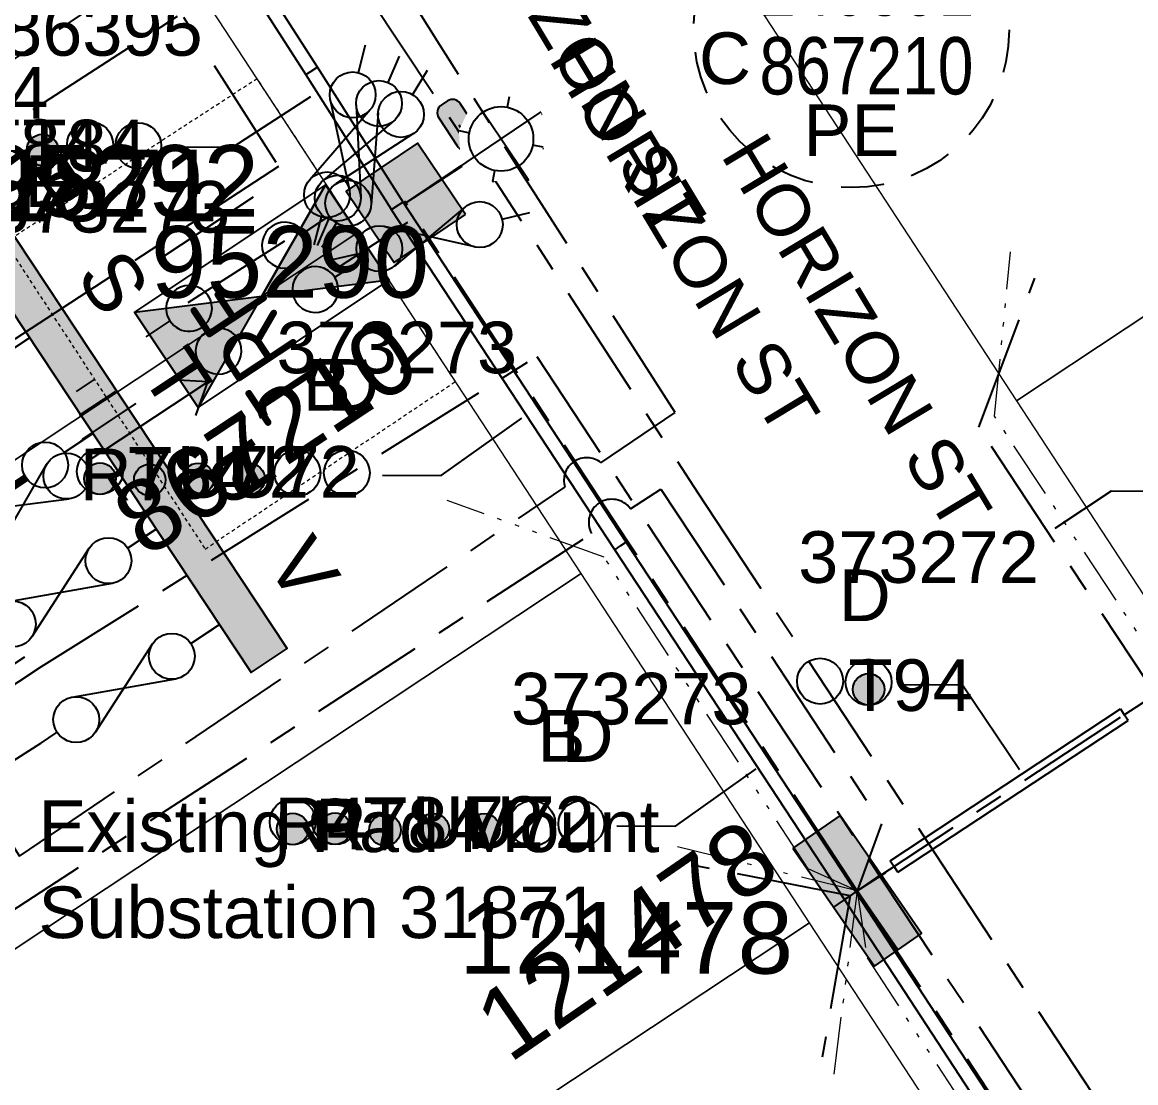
# Model space of a CAD drawing. Header units: metres. Extents: x 302829 to 303440, y 6270651 to 6271380.
# Drawn here: x 303088.52 to 303127.35, y 6270884.64 to 6270921.62 of the extents above; entities that cross this region are included whole.
import ezdxf
from ezdxf.enums import TextEntityAlignment as Align

# ---------------------------------------------------------------- set-up
doc = ezdxf.new("R2010")
doc.units = ezdxf.units.M
for name, pattern in [('Cable Exist UG', [7, 4, -1, 1, -1]), ('Dash', [5, 3, -2]), ('DASHED', [19.05, 12.7, -6.35]), ('HIDDEN2', [0.1875, 0.125, -0.0625]), ('PHANTOM2', [4.45, 2, -0.5, 0.15, -0.5, 0.15, -0.5, 0.15, -0.5])]:
    doc.linetypes.add(name, pattern=pattern)
doc.layers.get('0').update_dxf_attribs({"color": 6})
for name, color, linetype, lineweight in [('_User Miscellaneous4', 191, 'Continuous', 13), ('_User Miscellaneous5', 151, 'Continuous', 13), ('_User_HV_Exist', 1, 'Continuous', 25), ('_User_LV_Exist', 5, 'Continuous', 25), ('_User_SL_Exist', 4, 'Continuous', 25), ('Cadastre Land Parcels_SP_EXT', 96, 'Continuous', 15), ('Cadastre Other Property_SP_EXT', 96, 'DASHED', 15), ('Cadastre Roads_SP_EXT', 54, 'Continuous', 15), ('Mains_HV_EXT', 13, 'Continuous', 25), ('Mains_LV_SL_EXT', 135, 'Continuous', 25)]:
    doc.layers.add(name, color=color, linetype=linetype, lineweight=lineweight)
for name, color, linetype in [('Duct_SP_EXT', 40, 'Continuous'), ('Equip_HV_EXT', 7, 'Continuous'), ('Equip_LV_EXT', 7, 'Continuous'), ('Equip_SP_SL_EXT', 7, 'Continuous'), ('Notes_HV_MISC', 11, 'Continuous'), ('Notes_SL_MISC', 4, 'Continuous'), ('Sub_SP_EXT', 7, 'Continuous'), ('SupportsUG_SP_LV_EXT', 7, 'Continuous'), ('SupportsUG_SP_LV_SL_EXT', 7, 'Continuous'), ('Trench_SP_EXT', 7, 'Continuous')]:
    doc.layers.add(name, color=color, linetype=linetype)
doc.styles.add('ARIAL', font='arial.ttf', dxfattribs={"height": 2})
doc.styles.add('COLUMN_LABEL', font='arial.ttf', dxfattribs={"height": 2})
doc.styles.add('iecARIAL', font='arial.ttf', dxfattribs={"height": 2})
doc.styles.add('iecISOCP', font='isocp.shx')
doc.styles.add('ieISOCP', font='arial.ttf', dxfattribs={"height": 1.5})
doc.styles.add('IESYMBOL1', font='isocp.shx')
doc.styles.add('POLE_LABEL', font='arial.ttf', dxfattribs={"height": 2})
doc.styles.add('SL_LABEL', font='arial.ttf', dxfattribs={"height": 2})
doc.styles.get("Standard").update_dxf_attribs({"font": 'arial.ttf'})
doc.styles.add('SWG_LABEL', font='arial.ttf')
doc.styles.add('SWITCH_LABEL', font='arial.ttf', dxfattribs={"height": 2})
doc.linetypes.add('IE Trench HV', pattern='A,4,-0.4,["/",Standard,S=2,R=0,X=0.25,Y=-1],-1.6', length=6)

# ---------------------------------------------------------------- blocks, each defined once
blk = doc.blocks.new('*U238')
at = {"ltscale": 10}
h = blk.add_hatch(color=256, dxfattribs=at)
h.dxf.hatch_style = 1
h.paths.add_polyline_path([(4.438, 0.554), (0, 0), (2.219, 3.883)])
h.paths.add_polyline_path([(-2.219, -3.883), (-4.438, -0.554), (0, 0)])
blk.add_line((2.219, 3.883), (-2.219, -3.883))
blk.add_lwpolyline([(-2.219, -3.883), (4.438, 0.554), (2.219, 3.883), (-4.438, -0.554)], close=True)
at = {"ltscale": 10, "flags": 128}
for points in [[(4.438, 0.554), (0, 0), (2.219, 3.883)], [(-2.219, -3.883), (-4.438, -0.554), (0, 0)]]:
    blk.add_lwpolyline(points, close=True, dxfattribs=at)
at = {"flags": 8}
blk.add_attdef('ASSET_NUM', text='', height=2.5, dxfattribs=at).set_placement((0, 5), align=Align.MIDDLE_CENTER)
for tag, flags, p in [('STREET_CODE', 9, (1.5, 0)), ('OPERATING_VOLTAGE', 9, (1.5, -0.4)), ('NO_PHASES', 9, (1.5, -0.2)), ('ORIENTATION', 9, (1.5, -0.6)), ('OWNED_BY', 9, (1.5, -0.8)), ('OPERATED_BY', 9, (1.5, -1)), ('MAINTAINED_BY', 9, (1.5, -1.2)), ('SECONDARY_VOLTAGE', 9, (1.5, -1.6)), ('CONSTRUCTED_VOLTAGE', 9, (1.5, -1.4)), ('STATE', 9, (1.5, -1.8)), ('PARENT', 9, (1.5, -2)), ('SUBSTATION_TYPE', 9, (1.5, -2.2)), ('USAGE', 9, (1.5, -2.4)), ('SUBURB', 9, (1.5, -2.8)), ('LEGEND', 9, (1.5, -2.6)), ('STREETNAME', 9, (1.5, -3)), ('LOCATION', 9, (1.5, -3.2)), ('NOTES', 9, (1.5, -3.4)), ('Z', 1, (1.5, -3.6))]:
    blk.add_attdef(tag, text='', height=0.2, dxfattribs=dict(flags=flags)).set_placement(p, align=Align.MIDDLE_LEFT)
blk = doc.blocks.new('COLUMN_EXT')
blk.add_hatch(color=256).paths.add_polyline_path([(1.5, -1.5), (1.5, 1.5), (-1.5, 1.5), (-1.5, -1.5)])
blk.add_lwpolyline([(1.5, 1.5), (-1.5, 1.5), (-1.5, -1.5), (1.5, -1.5)], close=True)
at = {"flags": 1}
blk.add_attdef('Z', (-1.813, 2.351), '', height=0.2, rotation=180, dxfattribs=at)
at = {"flags": 9}
for tag, p in [('NOTES', (-1.813, 2)), ('STREETNAME', (-1.813, 1.6)), ('SUBURB', (-1.813, 1.8)), ('LOCATION', (-1.813, 1.4)), ('LEGEND', (-1.813, 1.2)), ('USAGE', (-1.813, 1)), ('STATE', (-1.813, 0.8)), ('COLUMN_TYPE', (-1.813, 0.4)), ('OWNED_BY', (-1.813, 0.6))]:
    blk.add_attdef(tag, text='', height=0.2, rotation=180, dxfattribs=at).set_placement(p, align=Align.MIDDLE_LEFT)
for tag, style, p in [('STRUCTURE_PLANT_NUMBER', 'POLE_LABEL', (-1.813, -0.031)), ('STREET_CODE', 'COLUMN_LABEL', (-1.813, 0.2))]:
    blk.add_attdef(tag, text='', height=0.2, rotation=180, dxfattribs=dict(at, style=style)).set_placement(p, align=Align.MIDDLE_LEFT)
at = {"style": 'COLUMN_LABEL', "width": 0.9, "flags": 8}
blk.add_attdef('ASSET_NUM', text='', height=2, rotation=270, dxfattribs=at).set_placement((2, -4), align=Align.MIDDLE_LEFT)
blk = doc.blocks.new('PILLAR_EXT')
blk.add_hatch(color=256).paths.add_polyline_path([(-2.5, 1), (-2.5, -1), (2.5, -1), (2.5, 1)])
for p, q in [((0, 1), (0, -1)), ((-2.5, 0), (2.5, 0))]:
    blk.add_line(p, q)
at = {"ltscale": 10}
blk.add_line((2.5, 0), (-2.5, 0), dxfattribs=at)
blk.add_lwpolyline([(-2.5, -1), (-1.25, -1), (1.25, -1), (2.5, -1), (2.5, 1), (-2.5, 1)], close=True)
at = {"width": 0.9, "flags": 8}
blk.add_attdef('ASSET_NUM', text='', height=2, rotation=90, dxfattribs=at).set_placement((-2, 4), align=Align.MIDDLE_LEFT)
for tag, p, flags in [('OWNED_BY', (0, -0.2), 9), ('STATE', (0, -0.4), 9), ('SUPPORT_TYPE', (0, -0.6), 9), ('USAGE', (0, -0.8), 9), ('LEGEND', (0, -1), 9), ('LOCATION', (0, -1.2), 9), ('NOTES', (0, -1.4), 9), ('PARENT', (0, -1.6), 9), ('STREETNAME', (0, -1.8), 9), ('SUBURB', (0, -2), 1)]:
    blk.add_attdef(tag, p, '', height=0.2, dxfattribs=dict(flags=flags))
blk = doc.blocks.new('DUCT_EXT')
blk.add_circle((0, 0.8), 0.8)
at = {"flags": 1}
blk.add_attdef('Z', (0, 0), '', height=0.2, dxfattribs=at)
at = {"flags": 9}
for tag, p in [('DUCT_CODE', (0, 0)), ('XSECT_TYPE', (0, -0.2)), ('FB_REFERENCE', (0, -0.4)), ('STATE', (0, -0.6)), ('NOTES', (0, -0.8))]:
    blk.add_attdef(tag, text='', height=0.2, dxfattribs=at).set_placement(p, align=Align.MIDDLE_LEFT)
blk = doc.blocks.new('*U342')
at = {"width": 0.9}
blk.add_attdef('LNUMBER', text='', height=1, rotation=33.2053, dxfattribs=at).set_placement((6.405, 2.997), align=Align.MIDDLE_LEFT)
at = {"flags": 9}
for tag, p in [('LRATECODE', (-7.4, 0)), ('LOUTREACHVOCAB', (-7.2, 0)), ('LOUTREACH', (-7, 0)), ('LANTNUMBER', (-6.6, 0)), ('LNEW', (-6.4, 0)), ('LMASTVOCAB', (-6.2, 0)), ('LMAST', (-6, 0)), ('LLAMPVOCAB', (-5.8, 0)), ('LLAMP', (-5.6, 0)), ('LEXIST', (-5.4, 0)), ('LCHARGE3PERCENT', (-5.2, 0)), ('LCHARGE3', (-5, 0)), ('LCHARGE2PERCENT', (-4.8, 0)), ('LCHARGE2', (-4.6, 0)), ('LCHARGE1PERCENT', (-4.4, 0)), ('LCHARGE1', (-4.2, 0)), ('LCATEGORY', (-4, 0)), ('LBRACKETVOCAB', (-3.8, 0)), ('LBRACKET', (-3.6, 0)), ('LKINGHEIGHT', (-3.4, 0)), ('CREPLACE', (-3.2, 0)), ('CREMOVE', (-3, 0)), ('CNUMBER', (-2.8, 0)), ('CNEW', (-2.6, 0)), ('CEXIST', (-2.4, 0)), ('USAGE', (-2.2, 0)), ('STATE', (-2, 0)), ('OWNED_BY', (-1.8, 0)), ('ORIENTATION', (-1.6, 0)), ('OPERATING_VOLTAGE', (-1.4, 0)), ('NO_PHASES', (-1.2, 0)), ('LANTERN_TYPE', (-1, 0)), ('LANTERN_PURPOSE', (-0.8, 0)), ('CONTROL_TYPE', (-0.6, 0)), ('CONSTRUCTED_VOLTAGE', (-0.4, 0))]:
    blk.add_attdef(tag, text='', height=0.001, rotation=270, dxfattribs=at).set_placement(p, align=Align.MIDDLE_LEFT)
at = {"style": 'SL_LABEL', "flags": 9}
blk.add_attdef('STREET_CODE', text='', height=0.001, rotation=270, dxfattribs=at).set_placement((0.001, 0), align=Align.MIDDLE_LEFT)
at = {"flags": 1}
blk.add_attdef('Z', (0, 0), '', height=0.001, rotation=270, dxfattribs=at)
at = {"flags": 9}
for tag, p in [('LREMOVE', (0, -7.6)), ('LREPLACE', (0, -7.8)), ('LTYPE', (0, -8)), ('LTYPEVOCAB', (0, -8.2)), ('LEGEND', (0, -8.4)), ('SUBURB', (0, -8.6)), ('STREETNAME', (0, -8.8)), ('LOCATION', (0, -9)), ('NOTES', (0, -9.2)), ('MAINTAINED_BY', (0, -9.863))]:
    blk.add_attdef(tag, text='', height=0.001, dxfattribs=at).set_placement(p, align=Align.MIDDLE_LEFT)
blk.add_attdef('OPERATED_BY', (0, -9.607), '', height=0.001, dxfattribs=at)
blk.add_wipeout([(4.759, 3.115), (4.815, 1.884), (4.271, 0.779), (3.04, 0.722), (1.935, 1.266), (1.879, 2.497), (2.423, 3.603), (3.653, 3.659)])
for p, q in [((2.423, 3.603), (3.347, 2.191)), ((3.653, 3.659), (3.577, 3.292)), ((3.347, 2.191), (4.759, 3.115)), ((1.879, 2.497), (2.246, 2.421)), ((0, 0), (3.347, 2.191)), ((3.347, 2.191), (4.271, 0.779)), ((4.815, 1.884), (4.448, 1.961)), ((3.04, 0.722), (3.117, 1.089))]:
    blk.add_line(p, q)
blk.add_circle((3.347, 2.191), 1.125)
blk = doc.blocks.new('HV_STJ_EXT')
h = blk.add_hatch(color=256)
edge = h.paths.add_edge_path()
edge.add_ellipse((-0.586, 0.131), major_axis=(0.226, 0.226), ratio=1, start_angle=45, end_angle=135)
edge.add_line((-0.906, 0.131), (-0.906, -0.131))
edge.add_ellipse((-0.586, -0.131), major_axis=(0.226, 0.226), ratio=1, start_angle=135, end_angle=225)
edge.add_line((-0.586, -0.451), (0.586, -0.451))
edge.add_ellipse((0.586, -0.131), major_axis=(-0.226, 0.226), ratio=1, start_angle=135, end_angle=225)
edge.add_line((0.906, -0.131), (0.906, 0.131))
edge.add_ellipse((0.586, 0.131), major_axis=(-0.226, 0.226), ratio=1, start_angle=225, end_angle=315)
edge.add_line((0.586, 0.451), (-0.586, 0.451))
blk.add_lwpolyline([(-0.906, 0.131), (-0.906, -0.131, 0.414214), (-0.586, -0.451), (0.586, -0.451, 0.414214), (0.906, -0.131), (0.906, 0.131, 0.414214), (0.586, 0.451), (-0.586, 0.451, 0.414214)], format="xyb", close=True)
for tag, flags, p in [('ORIENTATION', 9, (1.5, 0)), ('USAGE', 9, (1.5, -0.2)), ('LEGEND', 9, (1.5, -0.4)), ('Z', 1, (1.5, -0.8)), ('NOTES', 9, (1.5, -0.6))]:
    blk.add_attdef(tag, text='', height=0.2, dxfattribs=dict(flags=flags)).set_placement(p, align=Align.MIDDLE_LEFT)
blk = doc.blocks.new('LV_UG_DFUSE_CLOSED_EXT')
for points in [[(5.04, 0.726), (2.156, -0.717)], [(5.049, -0.707), (2.156, 0.717)], [(1, 0), (0, 0)], [(6.2, 0.013), (7.2, 0.013)]]:
    blk.add_lwpolyline(points)
for centre in [(1.8, 0), (5.4, 0.011)]:
    blk.add_circle(centre, 0.8)
at = {"flags": 9}
for tag, p in [('ACTUAL_STATUS', (0, 0)), ('CONSTRUCTED_VOLTAGE', (0, -0.2)), ('NO_PHASES', (0, -0.4)), ('OPERATING_VOLTAGE', (0, -0.6)), ('ORIENTATION', (0, -0.8)), ('STATE', (0, -1)), ('SWITCH_TYPE', (0, -1.2)), ('USAGE', (0, -1.4)), ('NOTES', (0, -1.6))]:
    blk.add_attdef(tag, text='', height=0.2, dxfattribs=at).set_placement(p, align=Align.MIDDLE_LEFT)
at = {"flags": 1}
blk.add_attdef('Z', (0, 0), '', height=0.2, dxfattribs=at)
blk = doc.blocks.new('SWG_HOLEC_SU_EXT')
blk.add_line((1.8, -2), (5.8, -2))
for points in [[(1.8, -0.8, 1), (1.8, 0.8, 1)], [(5.8, -0.8, 1), (5.8, 0.8, 1)]]:
    blk.add_lwpolyline(points, format="xyb", close=True)
for points in [[(1, 0), (0, 0)], [(6.6, 0), (7.6, 0)]]:
    blk.add_lwpolyline(points)
at = {"style": 'SWITCH_LABEL', "flags": 8}
blk.add_attdef('ASSET_NUM', text='', height=2.5, rotation=179.9544, dxfattribs=at).set_placement((-2.4, 0), align=Align.MIDDLE_LEFT)
at = {"flags": 1}
blk.add_attdef('Z', (0, 0), '', height=0.2, dxfattribs=at)
at = {"flags": 9}
for tag, p in [('ACTUAL_STATUS', (0, -0.4)), ('CONSTRUCTED_VOLTAGE', (0, -0.6)), ('NO_PHASES', (0, -0.8)), ('OPERATING_VOLTAGE', (0, -1)), ('ORIENTATION', (0, -1.2)), ('OWNED_BY', (0, -1.4)), ('PARENT', (0, -1.6)), ('STATE', (0, -1.8)), ('SWITCH_TYPE', (0, -2)), ('USAGE', (0, -2.2)), ('LOCATION', (0, -2.4)), ('STREETNAME', (0, -2.6)), ('SUBURB', (0, -2.8)), ('NOTES', (0, -3))]:
    blk.add_attdef(tag, text='', height=0.2, dxfattribs=at).set_placement(p, align=Align.MIDDLE_LEFT)
at = {"style": 'SWITCH_LABEL', "flags": 9}
blk.add_attdef('STREET_CODE', text='', height=0.2, dxfattribs=at).set_placement((0, -0.2), align=Align.MIDDLE_LEFT)
blk = doc.blocks.new('CABLE_LARGE_EXT')
h = blk.add_hatch(color=256)
edge = h.paths.add_edge_path()
edge.add_arc((0, 0.55), 0.55, 0, 360)
blk.add_circle((0, 0.55), 0.55)
at = {"flags": 1}
blk.add_attdef('Z', (0, 0), '', height=0.2, dxfattribs=at)
at = {"flags": 9}
for tag, p in [('COND_CODE', (0, 0)), ('STATE', (0, -0.4)), ('FB_REFERENCE', (0, -0.2)), ('XSECT_SIZE', (0, -0.6)), ('NOTES', (0, -0.8))]:
    blk.add_attdef(tag, text='', height=0.2, dxfattribs=at).set_placement(p, align=Align.MIDDLE_LEFT)
blk = doc.blocks.new('SWG_FUSE_EXT')
for points in [[(1.151, 0.718), (4.044, -0.706)], [(1.16, -0.715), (4.044, 0.727)]]:
    blk.add_lwpolyline(points)
for centre in [(0.8, -0.001), (4.4, 0.01)]:
    blk.add_circle(centre, 0.8)
blk = doc.blocks.new('SWG_SAFELINK_SFU_EXT')
for p, q in [((15.325, 2.258), (16.075, 2.258)), ((7.504, 1.787), (8.104, 1.785)), ((7.202, 1.187), (8.402, 1.185)), ((14.95, 1.508), (16.45, 1.508)), ((6.901, 0.588), (8.701, 0.584)), ((14.575, 0.759), (16.825, 0.758)), ((14.2, 0.009), (19.325, 0.007)), ((6.6, -0.012), (9, -0.017)), ((1.603, -2.025), (5.798, -0.81))]:
    blk.add_line(p, q)
for points in [[(1.798, -0.802, 1), (1.802, 0.798, 1)], [(5.798, -0.81, 1), (5.802, 0.79, 1)]]:
    blk.add_lwpolyline(points, format="xyb", close=True)
for points in [[(18.325, -0.743), (19.325, 0.007), (18.325, 0.757)], [(1, 0), (0, 0)]]:
    blk.add_lwpolyline(points)
blk.add_blockref('SWG_FUSE_EXT', (9, -0.017))
at = {"style": 'SWITCH_LABEL', "flags": 8}
blk.add_attdef('ASSET_NUM', text='', height=2.5, rotation=179.9544, dxfattribs=at).set_placement((-3, 0), align=Align.MIDDLE_LEFT)
at = {"flags": 1}
blk.add_attdef('Z', (0, 0), '', height=0.2, dxfattribs=at)
at = {"flags": 9}
for tag, p in [('ACTUAL_STATUS', (0, -0.4)), ('CONSTRUCTED_VOLTAGE', (0, -0.6)), ('NO_PHASES', (0, -0.8)), ('OPERATING_VOLTAGE', (0, -1)), ('ORIENTATION', (0, -1.2)), ('OWNED_BY', (0, -1.4)), ('PARENT', (0, -1.6)), ('STATE', (0, -1.8)), ('SWITCH_TYPE', (0, -2)), ('USAGE', (0, -2.2)), ('LOCATION', (0, -2.4)), ('STREETNAME', (0, -2.6)), ('SUBURB', (0, -2.8)), ('NOTES', (0, -3))]:
    blk.add_attdef(tag, text='', height=0.2, dxfattribs=at).set_placement(p, align=Align.MIDDLE_LEFT)
at = {"style": 'SWITCH_LABEL', "flags": 9}
blk.add_attdef('STREET_CODE', text='', height=0.2, dxfattribs=at).set_placement((0, -0.2), align=Align.MIDDLE_LEFT)
blk = doc.blocks.new('SWG_SAFELINK_SU_EXT')
for p, q in [((7.504, 1.787), (8.104, 1.785)), ((7.202, 1.187), (8.402, 1.185)), ((6.901, 0.588), (8.701, 0.584)), ((6.6, -0.012), (9, -0.017)), ((1.603, -2.025), (5.798, -0.81))]:
    blk.add_line(p, q)
for points in [[(1.798, -0.802, 1), (1.802, 0.798, 1)], [(5.798, -0.81, 1), (5.802, 0.79, 1)]]:
    blk.add_lwpolyline(points, format="xyb", close=True)
blk.add_lwpolyline([(1, 0), (0, 0)])
at = {"style": 'SWITCH_LABEL', "flags": 8}
blk.add_attdef('ASSET_NUM', text='', height=2.5, rotation=179.9544, dxfattribs=at).set_placement((-1.6, -0.017), align=Align.MIDDLE_LEFT)
at = {"flags": 1}
blk.add_attdef('Z', (0, 0), '', height=0.2, dxfattribs=at)
at = {"flags": 9}
for tag, p in [('ACTUAL_STATUS', (0, -0.4)), ('CONSTRUCTED_VOLTAGE', (0, -0.6)), ('NO_PHASES', (0, -0.8)), ('OPERATING_VOLTAGE', (0, -1)), ('ORIENTATION', (0, -1.2)), ('OWNED_BY', (0, -1.4)), ('PARENT', (0, -1.6)), ('STATE', (0, -1.8)), ('SWITCH_TYPE', (0, -2)), ('USAGE', (0, -2.2)), ('LOCATION', (0, -2.4)), ('STREETNAME', (0, -2.6)), ('SUBURB', (0, -2.8)), ('NOTES', (0, -3))]:
    blk.add_attdef(tag, text='', height=0.2, dxfattribs=at).set_placement(p, align=Align.MIDDLE_LEFT)
at = {"style": 'SWITCH_LABEL', "flags": 9}
blk.add_attdef('STREET_CODE', text='', height=0.2, dxfattribs=at).set_placement((0, -0.2), align=Align.MIDDLE_LEFT)
blk = doc.blocks.new('FAULT_INDIC_SE')
blk.add_circle((0, 0), 2.4)
at = {"insert": (-1.152, 1.002), "char_height": 2, "width": 2.70423, "attachment_point": 1, "style": 'iecISOCP'}
blk.add_mtext('FR', dxfattribs=at)
blk = doc.blocks.new('SAFELINK_CFC_EXT')
for p, q in [((-1.6, 0), (-1.6, 14.86)), ((-1.6, 14.86), (-0.8, 14.86)), ((0, 14.86), (-0.8, 14.86)), ((0, 0), (0, 14.86)), ((-1.6, 0), (-0.8, 0)), ((0, 0), (-0.8, 0))]:
    blk.add_line(p, q)
at = {"rotation": 90}
blk.add_blockref('FAULT_INDIC_SE', (10.805, 16.377), dxfattribs=at)
for name, p in [('SWG_SAFELINK_SU_EXT', (0, 12.443)), ('SWG_SAFELINK_SFU_EXT', (0, 7.43)), ('SWG_SAFELINK_SU_EXT', (0, 2.383))]:
    blk.add_blockref(name, p)
at = {"style": 'IESYMBOL1'}
blk.add_text('TRF', height=2.5, rotation=89.9826, dxfattribs=at).set_placement((21.432, 7.436), align=Align.MIDDLE_CENTER)
at = {"style": 'ARIAL'}
blk.add_attdef('SWG_TYPE', text='', height=1.8, rotation=90, dxfattribs=at).set_placement((-0.8, 15.649), align=Align.MIDDLE_LEFT)
at = {"style": 'SWG_LABEL', "flags": 8}
for tag, p in [('ASSET_NUM3', (-2.682, 12.21)), ('ASSET_NUM2', (-2.682, 7.426)), ('ASSET_NUM1', (-2.682, 2.351))]:
    blk.add_attdef(tag, text='', height=2.5, rotation=179.9544, dxfattribs=at).set_placement(p, align=Align.MIDDLE_LEFT)
at = {"flags": 1}
blk.add_attdef('Z', (0, 0), '', height=0.2, rotation=90, dxfattribs=at)
at = {"style": 'ARIAL'}
blk.add_attdef('SUB_TYPE', text='', height=1.8, rotation=90, dxfattribs=at).set_placement((-0.8, -0.757), align=Align.MIDDLE_RIGHT)
blk = doc.blocks.new('*U242')
at = {"layer": '_User_LV_Exist'}
blk.add_line((7.5, 0), (6.8, 0), dxfattribs=at)
at = {"layer": '_User_LV_Exist', "flags": 128}
for points in [[(5.68, -0.733), (2.317, 0.735)], [(5.68, 0.733), (2.317, -0.735)]]:
    blk.add_lwpolyline(points, dxfattribs=at)
at = {"layer": '_User_LV_Exist'}
blk.add_lwpolyline([(1.2, 0), (0, 0)], dxfattribs=at)
for centre in [(2, 0), (6, 0)]:
    blk.add_circle(centre, 0.8, dxfattribs=at)
blk = doc.blocks.new('*U250')
at = {"layer": '_User_LV_Exist'}
for p, q in [((8.5, 0.5), (9.5, 0)), ((2.775, 0.1), (5.225, 0.1)), ((2.8, 0.05), (5.2, 0.05)), ((2.8, 0), (5.2, 0)), ((7.5, 0), (6.8, 0)), ((7.5, 0), (9.5, 0)), ((9.5, 0), (8.5, -0.5)), ((2.775, -0.1), (5.225, -0.1)), ((2.8, -0.05), (5.2, -0.05))]:
    blk.add_line(p, q, dxfattribs=at)
blk.add_lwpolyline([(1.2, 0), (0, 0)], dxfattribs=at)
for centre in [(2, 0), (6, 0)]:
    blk.add_circle(centre, 0.8, dxfattribs=at)
at = {"layer": '_User_LV_Exist', "insert": (10.75, 0), "char_height": 1.8, "attachment_point": 5, "rotation": 90}
blk.add_mtext('TRF', dxfattribs=at)
blk = doc.blocks.new('*U282')
at = {"layer": '_User_LV_Exist'}
h = blk.add_hatch(color=256, dxfattribs=at)
h.dxf.hatch_style = 1
h.paths.add_polyline_path([(-17.293, -15.568), (-16.043, -14.74), (-27.09, 1.932), (-28.34, 1.104)])
for p, q in [((-27.236, -0.563), (-27.653, -0.84)), ((-25.026, -3.898), (-25.443, -4.174)), ((-22.817, -7.232), (-23.234, -7.508)), ((-20.607, -10.567), (-21.024, -10.843)), ((-18.398, -13.901), (-18.815, -14.177))]:
    blk.add_line(p, q, dxfattribs=at)
blk.add_lwpolyline([(-28.34, 1.104), (-17.293, -15.568), (-16.043, -14.74), (-27.09, 1.932)], close=True, dxfattribs=at)
at = {"layer": '_User_LV_Exist', "rotation": 213.5289913304048}
for name, p in [('*U242', (-27.236, -0.563)), ('*U242', (-25.026, -3.898)), ('*U250', (-22.817, -7.232)), ('*U242', (-20.607, -10.567)), ('*U242', (-18.398, -13.901))]:
    blk.add_blockref(name, p, dxfattribs=at)
at = {"layer": '_User_LV_Exist', "char_height": 2, "attachment_point": 5, "rotation": 303.529, "style": 'ARIAL'}
for s, insert in [('R', (-24.318, 1.37)), ('S', (-22.109, -1.965)), ('T', (-19.899, -5.299)), ('U', (-17.69, -8.633)), ('V', (-15.48, -11.968))]:
    blk.add_mtext(s, dxfattribs=dict(at, insert=insert))
blk = doc.blocks.new('*U257')
at = {"width": 0.9}
blk.add_attdef('LNUMBER', text='', height=1, rotation=33.911, dxfattribs=at).set_placement((6.367, 3.075), align=Align.MIDDLE_LEFT)
at = {"flags": 9}
for tag, p in [('LRATECODE', (-7.4, 0)), ('LOUTREACHVOCAB', (-7.2, 0)), ('LOUTREACH', (-7, 0)), ('LANTNUMBER', (-6.6, 0)), ('LNEW', (-6.4, 0)), ('LMASTVOCAB', (-6.2, 0)), ('LMAST', (-6, 0)), ('LLAMPVOCAB', (-5.8, 0)), ('LLAMP', (-5.6, 0)), ('LEXIST', (-5.4, 0)), ('LCHARGE3PERCENT', (-5.2, 0)), ('LCHARGE3', (-5, 0)), ('LCHARGE2PERCENT', (-4.8, 0)), ('LCHARGE2', (-4.6, 0)), ('LCHARGE1PERCENT', (-4.4, 0)), ('LCHARGE1', (-4.2, 0)), ('LCATEGORY', (-4, 0)), ('LBRACKETVOCAB', (-3.8, 0)), ('LBRACKET', (-3.6, 0)), ('LKINGHEIGHT', (-3.4, 0)), ('CREPLACE', (-3.2, 0)), ('CREMOVE', (-3, 0)), ('CNUMBER', (-2.8, 0)), ('CNEW', (-2.6, 0)), ('CEXIST', (-2.4, 0)), ('USAGE', (-2.2, 0)), ('STATE', (-2, 0)), ('OWNED_BY', (-1.8, 0)), ('ORIENTATION', (-1.6, 0)), ('OPERATING_VOLTAGE', (-1.4, 0)), ('NO_PHASES', (-1.2, 0)), ('LANTERN_TYPE', (-1, 0)), ('LANTERN_PURPOSE', (-0.8, 0)), ('CONTROL_TYPE', (-0.6, 0)), ('CONSTRUCTED_VOLTAGE', (-0.4, 0))]:
    blk.add_attdef(tag, text='', height=0.001, rotation=270, dxfattribs=at).set_placement(p, align=Align.MIDDLE_LEFT)
at = {"style": 'SL_LABEL', "flags": 9}
blk.add_attdef('STREET_CODE', text='', height=0.001, rotation=270, dxfattribs=at).set_placement((0.001, 0), align=Align.MIDDLE_LEFT)
at = {"flags": 1}
blk.add_attdef('Z', (0, 0), '', height=0.001, rotation=270, dxfattribs=at)
at = {"flags": 9}
for tag, p in [('LREMOVE', (0, -7.6)), ('LREPLACE', (0, -7.8)), ('LTYPE', (0, -8)), ('LTYPEVOCAB', (0, -8.2)), ('LEGEND', (0, -8.4)), ('SUBURB', (0, -8.6)), ('STREETNAME', (0, -8.8)), ('LOCATION', (0, -9)), ('NOTES', (0, -9.2)), ('MAINTAINED_BY', (0, -9.863))]:
    blk.add_attdef(tag, text='', height=0.001, dxfattribs=at).set_placement(p, align=Align.MIDDLE_LEFT)
blk.add_attdef('OPERATED_BY', (0, -9.607), '', height=0.001, dxfattribs=at)
blk.add_wipeout([(4.72, 3.173), (4.792, 1.943), (4.261, 0.831), (3.031, 0.76), (1.919, 1.29), (1.848, 2.52), (2.378, 3.632), (3.608, 3.704)])
for p, q in [((2.378, 3.632), (3.32, 2.232)), ((3.608, 3.704), (3.536, 3.336)), ((3.32, 2.232), (4.72, 3.173)), ((1.848, 2.52), (2.216, 2.448)), ((0, 0), (3.32, 2.232)), ((3.32, 2.232), (4.261, 0.831)), ((4.792, 1.943), (4.424, 2.015)), ((3.031, 0.76), (3.103, 1.128))]:
    blk.add_line(p, q)
blk.add_circle((3.32, 2.232), 1.125)
blk = doc.blocks.new('*U261')
at = {"linetype": 'Dash', "ltscale": 0.5}
blk.add_circle((0, 0), 5.5, dxfattribs=at)
at = {"char_height": 1.8}
for s, insert, attachment_point in [('L', (-3.5, 1.5), 6), ('C', (-3.5, -1), 6), ('PE', (0, -2.6), 2), ('PE', (0, -2.6), 2)]:
    blk.add_mtext(s, dxfattribs=dict(at, insert=insert, attachment_point=attachment_point))
at = {"width": 0.9}
for tag, p in [('SNUMBER', (-3.25, 1.5)), ('CNUMBER', (-3.25, -1))]:
    blk.add_attdef(tag, text='', height=1.8, dxfattribs=at).set_placement(p, align=Align.MIDDLE_LEFT)
at = {"flags": 1}
blk.add_attdef('Z', (0, 0), '', height=0.2, dxfattribs=at)

msp = doc.modelspace()

# ---------------------------------------------------------------- linework, layer by layer
at = {"layer": '_User Miscellaneous4'}
for p, q in [((303098.816, 6270920.054), (303095.206, 6270925.699)), ((303098.411, 6270919.796), (303094.801, 6270925.441)), ((303098.411, 6270919.796), (303098.614, 6270919.925)), ((303098.816, 6270920.054), (303098.614, 6270919.925)), ((303101.396, 6270915.085), (303098.411, 6270919.796)), ((303101.396, 6270915.085), (303101.599, 6270915.214)), ((303101.399, 6270915.082), (303101.599, 6270915.214)), ((303109.183, 6270903.225), (303101.399, 6270915.082)), ((303109.183, 6270903.225), (303109.384, 6270903.357)), ((303109.183, 6270903.225), (303109.384, 6270903.357)), ((303117.191, 6270891.03), (303109.183, 6270903.225)), ((303109.584, 6270903.489), (303109.384, 6270903.357)), ((303109.584, 6270903.489), (303109.384, 6270903.357)), ((303117.592, 6270891.293), (303109.584, 6270903.489)), ((303118.79, 6270892.381), (303126.817, 6270897.671)), ((303126.817, 6270897.671), (303126.949, 6270897.471)), ((303127.081, 6270897.271), (303126.949, 6270897.471)), ((303119.054, 6270891.98), (303127.081, 6270897.271)), ((303118.79, 6270892.381), (303118.922, 6270892.18)), ((303119.054, 6270891.98), (303118.922, 6270892.18)), ((303117.191, 6270891.03), (303117.392, 6270891.161)), ((303117.191, 6270891.03), (303117.392, 6270891.161)), ((303117.592, 6270891.293), (303117.392, 6270891.161)), ((303117.592, 6270891.293), (303117.392, 6270891.161)), ((303125.566, 6270879.11), (303117.592, 6270891.293)), ((303125.164, 6270878.847), (303117.191, 6270891.03))]:
    msp.add_line(p, q, dxfattribs=at)
at = {"layer": '_User Miscellaneous5', "linetype": 'PHANTOM2'}
for points in [[(303129.825, 6270894.768), (303129.115, 6270897.758), (303129.115, 6270897.758), (303122.422, 6270907.88), (303122.983, 6270913.612)], [(303117.637, 6270891.333), (303115.932, 6270892.093), (303115.932, 6270892.093), (303108.811, 6270902.964), (303103.341, 6270904.947)], [(303117.637, 6270891.333), (303111.136, 6270892.916)], [(303117.637, 6270891.333), (303116.781, 6270884.663)], [(303117.637, 6270891.333), (303117.98, 6270888.994), (303117.98, 6270888.994), (303124.782, 6270878.593), (303124.343, 6270872.909)]]:
    msp.add_lwpolyline(points, dxfattribs=at)
at = {"layer": '_User_LV_Exist', "linetype": 'Cable Exist UG'}
for points in [[(303080.315, 6270909.809), (303078.586, 6270908.709), (303077.148, 6270910.971), (303096.617, 6270923.564), (303096.617, 6270923.564), (303094.635, 6270926.66), (303086.369, 6270928.431), (303069.239, 6270917.188), (303066.963, 6270918.083), (303066.963, 6270918.083), (303056.798, 6270911.347), (303056.597, 6270908.8)], [(303082.525, 6270906.474), (303078.457, 6270903.742), (303073.966, 6270910.89), (303089.956, 6270921.473), (303093.841, 6270924.066), (303093.272, 6270924.92), (303093.272, 6270924.92), (303086.407, 6270925.845), (303058.295, 6270907.091), (303048.197, 6270900.701), (303048.197, 6270900.701), (303036.304, 6270897.803), (303034.029, 6270887.275), (303034.973, 6270885.881), (303026.769, 6270880.425), (303026.769, 6270880.425), (303025.761, 6270879.867), (303018.9, 6270882.734), (303016.658, 6270884.768), (303016.658, 6270884.768), (303007.234, 6270878.54), (303007.279, 6270876.116)], [(303117.637, 6270891.333), (303127.78, 6270898.019), (303127.78, 6270898.019), (303129.825, 6270894.768)], [(303117.637, 6270891.333), (303125.615, 6270879.143), (303125.615, 6270879.143), (303132.594, 6270868.432), (303134.806, 6270868.678), (303134.806, 6270868.678), (303142.439, 6270857.104), (303148.545, 6270847.715), (303147.774, 6270845.323)]]:
    msp.add_lwpolyline(points, dxfattribs=at)
msp.add_lwpolyline([(303086.943, 6270899.806), (303082.566, 6270896.986), (303087.13, 6270889.963), (303108.376, 6270903.786, -0.940748), (303109.728, 6270904.657), (303110.792, 6270905.343), (303110.792, 6270905.343), (303118.489, 6270893.669), (303117.637, 6270891.333)], format="xyb", dxfattribs=at)
at = {"layer": 'Cadastre Land Parcels_SP_EXT', "linetype": 'Continuous'}
for points in [[(303146.14, 6270923.631), (303137.153, 6270937.359), (303114.204, 6270922.151), (303123.19, 6270908.421), (303146.14, 6270923.631)], [(303160.667, 6270915.174), (303152.393, 6270927.774), (303146.14, 6270923.631), (303123.19, 6270908.421), (303131.434, 6270895.824), (303160.667, 6270915.174)], [(303100.224, 6270914.288), (303093.379, 6270924.746), (303086.459, 6270926.183), (303068.531, 6270914.303), (303078.124, 6270899.646), (303100.224, 6270914.288)], [(303108.008, 6270902.395), (303100.224, 6270914.288), (303078.124, 6270899.646), (303085.91, 6270887.752), (303108.008, 6270902.395)], [(303115.978, 6270890.219), (303108.008, 6270902.395), (303085.91, 6270887.752), (303080.489, 6270884.16), (303088.459, 6270871.984), (303115.978, 6270890.219)], [(303123.947, 6270878.042), (303115.978, 6270890.219), (303088.459, 6270871.984), (303096.428, 6270859.808), (303123.947, 6270878.042)]]:
    msp.add_lwpolyline(points, close=True, dxfattribs=at)
at = {"layer": 'Duct_SP_EXT'}
for p, q in [((303098.816, 6270920.054), (303095.206, 6270925.699)), ((303098.411, 6270919.796), (303094.801, 6270925.441)), ((303098.411, 6270919.796), (303098.614, 6270919.925)), ((303098.816, 6270920.054), (303098.614, 6270919.925)), ((303101.396, 6270915.085), (303098.411, 6270919.796)), ((303101.396, 6270915.085), (303101.599, 6270915.214)), ((303101.399, 6270915.082), (303101.599, 6270915.214)), ((303109.183, 6270903.225), (303101.399, 6270915.082)), ((303109.183, 6270903.225), (303109.384, 6270903.357)), ((303109.183, 6270903.225), (303109.384, 6270903.357)), ((303117.191, 6270891.03), (303109.183, 6270903.225)), ((303109.584, 6270903.489), (303109.384, 6270903.357)), ((303109.584, 6270903.489), (303109.384, 6270903.357)), ((303117.592, 6270891.293), (303109.584, 6270903.489)), ((303118.79, 6270892.381), (303126.817, 6270897.671)), ((303126.817, 6270897.671), (303126.949, 6270897.471)), ((303127.081, 6270897.271), (303126.949, 6270897.471)), ((303119.054, 6270891.98), (303127.081, 6270897.271)), ((303118.79, 6270892.381), (303118.922, 6270892.18)), ((303119.054, 6270891.98), (303118.922, 6270892.18)), ((303117.191, 6270891.03), (303117.392, 6270891.161)), ((303117.191, 6270891.03), (303117.392, 6270891.161)), ((303117.592, 6270891.293), (303117.392, 6270891.161)), ((303117.592, 6270891.293), (303117.392, 6270891.161)), ((303125.566, 6270879.11), (303117.592, 6270891.293)), ((303125.164, 6270878.847), (303117.191, 6270891.03))]:
    msp.add_line(p, q, dxfattribs=at)
for points in [[(303093.822, 6270917.266), (303095.877, 6270917.27), (303098.588, 6270919.036)], [(303101.078, 6270905.828), (303103.125, 6270905.812), (303105.943, 6270907.811)], [(303129.446, 6270905.246), (303126.487, 6270905.266), (303124.527, 6270903.963)], [(303119.27, 6270898.531), (303121.309, 6270898.519), (303123.299, 6270895.559)], [(303109.254, 6270893.595), (303111.298, 6270893.583), (303114.109, 6270895.583)]]:
    msp.add_lwpolyline(points, dxfattribs=at)
at = {"layer": 'Mains_HV_EXT', "linetype": 'Cable Exist UG'}
for points in [[(302995.033, 6270904.525), (303006.243, 6270911.685), (303017.883, 6270894.66), (303083.922, 6270937.822), (303097.462, 6270916.593), (303083.631, 6270907.537)], [(303089.188, 6270899.151), (303106.463, 6270909.962), (303126.449, 6270879.692), (303134.42, 6270867.514), (303141.601, 6270856.562), (303148.539, 6270845.909), (303155.991, 6270834.68), (303163.071, 6270823.93)]]:
    msp.add_lwpolyline(points, dxfattribs=at)
at = {"layer": 'Trench_SP_EXT', "linetype": 'Cable Exist UG'}
for points in [[(303099.415, 6270912.986), (303101.969, 6270914.651)], [(303128.379, 6270897.65), (303121.873, 6270907.5), (303123.832, 6270912.692)], [(303126.949, 6270897.471), (303128.033, 6270898.175)], [(303117.392, 6270891.161), (303111.882, 6270892.226)], [(303117.637, 6270891.333), (303118.629, 6270891.969)], [(303117.392, 6270891.161), (303116.417, 6270885.525)]]:
    msp.add_lwpolyline(points, dxfattribs=at)

# ---------------------------------------------------------------- block references
at = {"layer": '_User_LV_Exist', "linetype": 'IE Trench HV', "lineweight": 0}
msp.add_blockref('*U282', (303113.803, 6270914.515), dxfattribs=at)
at = {"layer": '_User_LV_Exist'}
ref = msp.add_blockref('PILLAR_EXT', (303117.637, 6270891.333), dxfattribs=dict(at, rotation=304.6159585091977))
ref.add_attrib('ASSET_NUM', '121478', dxfattribs={"layer": '0', "height": 2.5, "style": 'iecARIAL'}).set_placement((303115.404, 6270889.692), align=Align.MIDDLE_RIGHT)
at = {"layer": 'Duct_SP_EXT'}
for name, p in [('DUCT_EXT', (303090.889, 6270916.556)), ('DUCT_EXT', (303092.568, 6270916.513)), ('CABLE_LARGE_EXT', (303089.228, 6270916.619)), ('DUCT_EXT', (303091.231, 6270905.156)), ('DUCT_EXT', (303098.118, 6270905.105)), ('DUCT_EXT', (303099.84, 6270905.102)), ('CABLE_LARGE_EXT', (303091.231, 6270905.156)), ('CABLE_LARGE_EXT', (303092.969, 6270905.11)), ('CABLE_LARGE_EXT', (303094.659, 6270905.148)), ('CABLE_LARGE_EXT', (303096.434, 6270905.148)), ('DUCT_EXT', (303116.342, 6270897.842)), ('DUCT_EXT', (303118.033, 6270897.804)), ('CABLE_LARGE_EXT', (303118.033, 6270897.804)), ('DUCT_EXT', (303097.954, 6270892.939)), ('DUCT_EXT', (303099.43, 6270892.946)), ('DUCT_EXT', (303106.305, 6270892.877)), ('DUCT_EXT', (303108.018, 6270892.869)), ('CABLE_LARGE_EXT', (303097.954, 6270892.939)), ('CABLE_LARGE_EXT', (303099.43, 6270892.946)), ('CABLE_LARGE_EXT', (303101.17, 6270892.898)), ('CABLE_LARGE_EXT', (303102.855, 6270892.93)), ('CABLE_LARGE_EXT', (303104.626, 6270892.924))]:
    msp.add_blockref(name, p, dxfattribs=at)
at = {"layer": 'Equip_HV_EXT'}
ref = msp.add_blockref('SWG_HOLEC_SU_EXT', (303099.182, 6270914.835), dxfattribs=dict(at, rotation=213.3814754196675))
ref.add_attrib('ASSET_NUM', '95292', dxfattribs={"layer": '0', "height": 2.5, "style": 'SWITCH_LABEL'}).set_placement((303096.783, 6270916.085), align=Align.MIDDLE_RIGHT)
ref = msp.add_blockref('SWG_HOLEC_SU_EXT', (303100.26, 6270913.265), dxfattribs=dict(at, rotation=212.4789804805422))
ref.add_attrib('ASSET_NUM', '95290', dxfattribs={"layer": '0', "height": 2.5, "style": 'SWITCH_LABEL'}).set_placement((303097.861, 6270914.514), align=Align.TOP_CENTER)
at = {"layer": 'Equip_LV_EXT', "rotation": 75.40661217848402}
msp.add_blockref('LV_UG_DFUSE_CLOSED_EXT', (303098.695, 6270913.859), dxfattribs=at)
at = {"layer": 'Notes_SL_MISC', "ltscale": 10}
ref = msp.add_blockref('*U261', (303117.434, 6270921.353), dxfattribs=at)
ref.add_attrib('SNUMBER', '240591', dxfattribs={"layer": '0', "ltscale": 10, "height": 2, "width": 0.8}).set_placement((303117.984, 6270921.853), align=Align.CENTER)
ref.add_attrib('CNUMBER', '867210', dxfattribs={"ltscale": 10, "height": 2, "width": 0.8}).set_placement((303117.959, 6270921.103), align=Align.TOP_CENTER)
at = {"layer": 'Sub_SP_EXT'}
ref = msp.add_blockref('*U238', (303096.874, 6270912.069), dxfattribs=at)
ref.add_attrib('ASSET_NUM', '31871', dxfattribs={"layer": '0', "height": 2.5}).set_placement((303095.359, 6270915.932), align=Align.MIDDLE_RIGHT)
at = {"layer": 'SupportsUG_SP_LV_EXT'}
ref = msp.add_blockref('PILLAR_EXT', (303117.637, 6270891.333), dxfattribs=dict(at, rotation=304.6159585091977))
ref.add_attrib('ASSET_NUM', '121478', dxfattribs={"layer": '0', "height": 2.5, "rotation": 34.616, "style": 'iecARIAL'}).set_placement((303114.383, 6270892.935), align=Align.MIDDLE_RIGHT)
at = {"layer": 'SupportsUG_SP_LV_SL_EXT'}
ref = msp.add_blockref('COLUMN_EXT', (303101.898, 6270915.321), dxfattribs=dict(at, rotation=303.9110317165378))
ref.add_attrib('ASSET_NUM', '867210', dxfattribs={"layer": '0', "height": 2.5, "rotation": 33.4456, "style": 'COLUMN_LABEL'}).set_placement((303101.174, 6270911.405), align=Align.TOP_RIGHT)

# ---------------------------------------------------------------- texts
at = {"layer": '_User_LV_Exist'}
msp.add_text('HORIZON ST', height=1.8, rotation=301.0549, dxfattribs=at).set_placement((303106.851, 6270920.336))
at = {"layer": 'Cadastre Other Property_SP_EXT'}
msp.add_text('086395', height=1.8, dxfattribs=at).set_placement((303086.422, 6270920.454))
at = {"layer": 'Duct_SP_EXT'}
for s, p in [('T84', (303085.103, 6270918.261)), ('T84', (303086.917, 6270916.428)), ('T84', (303088.53, 6270916.42)), ('D', (303088.593, 6270915.18)), ('373273', (303087.38, 6270914.287)), ('373273', (303097.388, 6270909.379)), ('B', (303098.305, 6270908.08)), ('D', (303099.147, 6270908.072)), ('R7', (303090.526, 6270904.951)), ('T84', (303092.214, 6270905.002)), ('U72', (303093.906, 6270905.042)), ('U72', (303095.677, 6270905.04)), ('373272', (303115.579, 6270902.07)), ('D', (303116.992, 6270900.736)), ('T94', (303117.331, 6270897.603)), ('373273', (303105.562, 6270897.132)), ('B', (303106.489, 6270895.837)), ('D', (303107.325, 6270895.828)), ('U72', (303102.101, 6270892.825)), ('U72', (303103.875, 6270892.82)), ('R4', (303097.316, 6270892.781)), ('R7', (303098.728, 6270892.745)), ('T84', (303100.414, 6270892.791))]:
    msp.add_text(s, height=1.8, dxfattribs=at).set_placement(p)
at = {"layer": 'Notes_HV_MISC'}
msp.add_text('HORIZON ST', height=1.8, rotation=301.0549, dxfattribs=at).set_placement((303112.854, 6270916.992))
at = {"layer": 'Notes_HV_MISC', "insert": (303089.084, 6270894.481), "char_height": 1.8, "attachment_point": 1, "style": 'ieISOCP'}
msp.add_mtext_dynamic_manual_height_columns('Existing Pad Mount Substation 31871', width=24.67049, gutter_width=7.5, heights=[0], dxfattribs=at)

# ---------------------------------------------------------------- next in the draw order: block references
at = {"layer": 'Equip_SP_SL_EXT'}
msp.add_blockref('*U342', (303101.898, 6270915.321), dxfattribs=at)

# ---------------------------------------------------------------- next in the draw order: linework, layer by layer
at = {"layer": '_User Miscellaneous4'}
for p, q in [((303101.802, 6270915.342), (303098.816, 6270920.054)), ((303101.8, 6270915.345), (303101.599, 6270915.214)), ((303101.802, 6270915.342), (303101.599, 6270915.214)), ((303109.584, 6270903.489), (303101.8, 6270915.345))]:
    msp.add_line(p, q, dxfattribs=at)
at = {"layer": 'Cadastre Other Property_SP_EXT', "linetype": 'HIDDEN2'}
msp.add_lwpolyline([(303096.715, 6270919.649), (303087.931, 6270913.942), (303094.899, 6270903.25), (303103.625, 6270909.091), (303096.715, 6270919.649)], close=True, dxfattribs=at)
at = {"layer": 'Duct_SP_EXT'}
for p, q in [((303101.802, 6270915.342), (303098.816, 6270920.054)), ((303101.8, 6270915.345), (303101.599, 6270915.214)), ((303101.802, 6270915.342), (303101.599, 6270915.214)), ((303109.584, 6270903.489), (303101.8, 6270915.345))]:
    msp.add_line(p, q, dxfattribs=at)
at = {"layer": 'Mains_HV_EXT', "linetype": 'Cable Exist UG'}
for points in [[(302981.822, 6270924.562), (302995.146, 6270933.187), (302997.173, 6270934.515), (303018.973, 6270902.141), (303085.129, 6270945.781), (303103.953, 6270917.484)], [(303103.741, 6270918.046), (303112.076, 6270905.208), (303120.127, 6270892.983), (303128.114, 6270880.789), (303136.089, 6270868.611), (303143.274, 6270857.651), (303150.174, 6270847.083), (303157.683, 6270835.751), (303164.734, 6270825.056), (303171.88, 6270814.07), (303179.886, 6270801.87), (303187.966, 6270789.668), (303195.623, 6270777.765), (303203.272, 6270766.449), (303209.862, 6270770.739), (303209.862, 6270770.739), (303219.581, 6270768.881), (303240.088, 6270782.435), (303244.675, 6270785.461)]]:
    msp.add_lwpolyline(points, dxfattribs=at)
at = {"layer": 'Mains_LV_SL_EXT', "linetype": 'Cable Exist UG'}
msp.add_lwpolyline([(303117.637, 6270891.333), (303109.625, 6270903.529), (303109.625, 6270903.529), (303101.853, 6270915.386)], dxfattribs=at)

# ---------------------------------------------------------------- next in the draw order: block references
at = {"layer": '_User_HV_Exist'}
ref = msp.add_blockref('SAFELINK_CFC_EXT', (303082.993, 6270892.207), dxfattribs=dict(at, rotation=33.53140791692226))
ref.add_attrib('ASSET_NUM1', '95290', dxfattribs={"layer": '0', "height": 2.5, "rotation": 30, "style": 'SWG_LABEL'}).set_placement((303071.177, 6270887.192), align=Align.MIDDLE_LEFT)
ref.add_attrib('ASSET_NUM2', '95291', dxfattribs={"layer": '0', "height": 2.5, "rotation": 30, "style": 'SWG_LABEL'}).set_placement((303068.328, 6270891.97), align=Align.MIDDLE_LEFT)
ref.add_attrib('ASSET_NUM3', '95292', dxfattribs={"layer": '0', "height": 2.5, "rotation": 30, "style": 'SWG_LABEL'}).set_placement((303065.419, 6270896.083), align=Align.MIDDLE_LEFT)
ref.add_attrib('SUB_TYPE', 'PS', dxfattribs={"layer": '0', "height": 1.8, "rotation": 123.5314, "style": 'ARIAL'}).set_placement((303082.745, 6270891.134), align=Align.MIDDLE_RIGHT)
ref.add_attrib('SWG_TYPE', 'SL', dxfattribs={"layer": '0', "height": 1.8, "rotation": 123.5314, "style": 'ARIAL'}).set_placement((303073.682, 6270904.81), align=Align.MIDDLE_LEFT)
at = {"layer": '_User_HV_Exist', "rotation": 123.2483182503615}
msp.add_blockref('HV_STJ_EXT', (303103.741, 6270918.046), dxfattribs=at)
at = {"layer": '_User_SL_Exist', "rotation": 303.9110317165378}
msp.add_blockref('COLUMN_EXT', (303101.898, 6270915.321), dxfattribs=at)
at = {"layer": 'Equip_HV_EXT', "rotation": 123.2483182503615}
msp.add_blockref('HV_STJ_EXT', (303103.741, 6270918.046), dxfattribs=at)
at = {"layer": 'Equip_LV_EXT'}
for p, rotation in [((303098.802, 6270913.837), 66.32656899346296), ((303098.965, 6270913.764), 59.13823873521277), ((303099.223, 6270913.307), 13.33936484361138)]:
    msp.add_blockref('LV_UG_DFUSE_CLOSED_EXT', p, dxfattribs=dict(at, rotation=rotation))

# ---------------------------------------------------------------- next in the draw order: texts
at = {"layer": 'Cadastre Roads_SP_EXT'}
msp.add_text('HORIZON ST', height=1.8, rotation=301.0549, dxfattribs=at).set_placement((303102.874, 6270927.243))

# ---------------------------------------------------------------- next in the draw order: block references
at = {"layer": '_User_SL_Exist'}
msp.add_blockref('*U257', (303101.898, 6270915.321), dxfattribs=at)

# ---------------------------------------------------------------- next in the draw order: linework, layer by layer
at = {"layer": '_User_LV_Exist', "linetype": 'Cable Exist UG'}
msp.add_lwpolyline([(303089.153, 6270896.471), (303086.856, 6270895.004), (303088.429, 6270892.541), (303107.444, 6270905.41, -0.739074), (303108.699, 6270906.259), (303111.289, 6270908.013), (303103.068, 6270920.841), (303103.068, 6270920.841), (303098.602, 6270927.991), (303104.53, 6270932.283), (303104.53, 6270932.283), (303105.021, 6270939.547), (303103.839, 6270942.446), (303122.196, 6270954.722), (303136.03, 6270963.888), (303138.311, 6270962.957)], format="xyb", dxfattribs=at)

doc.saveas('drawing.dxf')
